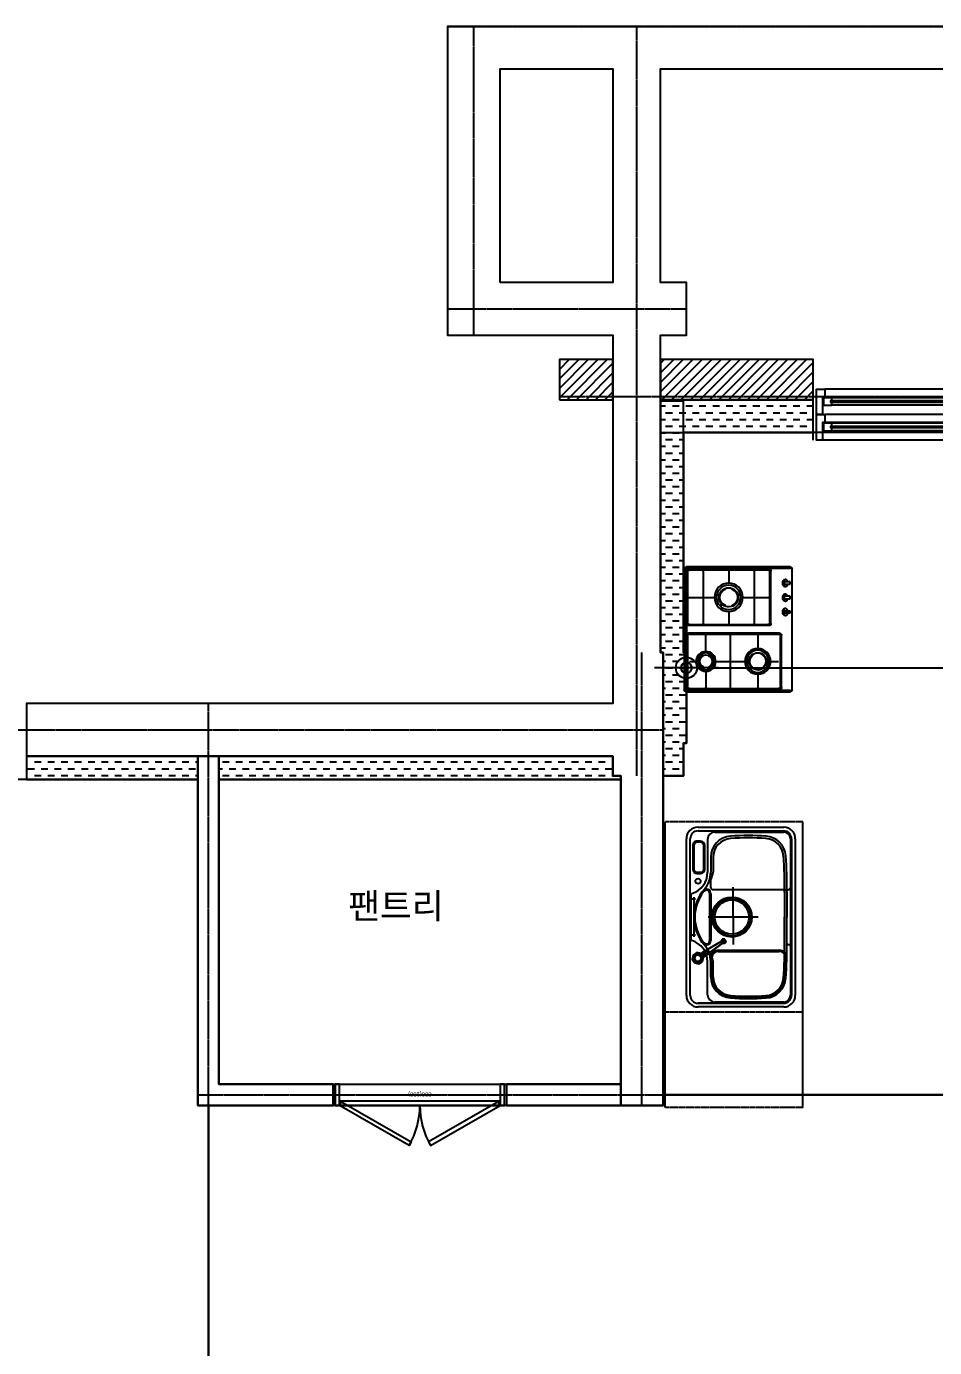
# Model space of a CAD drawing. Extents: x -125 to 16400, y -1600 to 10435.
# Drawn here: x 3455 to 7748, y 4090 to 10335 of the extents above; entities that cross this region are included whole.
import ezdxf
from ezdxf.enums import TextEntityAlignment as Align

# ---------------------------------------------------------------- set-up
doc = ezdxf.new("R2010")
doc.units = 0
doc.header["$MEASUREMENT"] = 0
for name, pattern in [('-HID', [2.5, 1.5, -1]), ('AUDIT_D_220706163347-0', [0]), ('CEN', [62, 60, -1, 0, -1]), ('HID', [2.3, 1.5, -0.8])]:
    doc.linetypes.add(name, pattern=pattern)
for name, color, linetype in [('A_HAT', 8, 'Continuous'), ('AA-XXXX-DIMS', 7, 'Continuous'), ('CEN_CON', 1, 'CEN'), ('CEN_WALL', 12, 'CEN'), ('CONC', 2, 'Continuous'), ('DIM', 7, 'AUDIT_D_220706163347-0'), ('DOOR', 4, 'Continuous'), ('F-FUR-설치', 6, 'Continuous'), ('FIN', 6, 'Continuous'), ('FUR', 4, 'Continuous'), ('FUR_가전', 8, 'HID'), ('INS', 8, 'Continuous'), ('WAL', 3, 'Continuous'), ('WAL_DRY', 7, 'Continuous'), ('WIN', 4, 'Continuous'), ('실명', 3, 'AUDIT_D_220706163347-0')]:
    doc.layers.add(name, color=color, linetype=linetype)
doc.layers.add('Defpoint', color=135, linetype='Continuous', plot=False)
doc.layers.add('X - 단위세대$0$0_임시', color=134, linetype='Continuous', plot=False)
doc.styles.add('HAUD01', font='Dotum.ttf')
doc.styles.add('HAUD02', font='Dotum.ttf', dxfattribs={"width": 0.8})
doc.dimstyles.new('HAUD-100', dxfattribs={"dimscale": 100, "dimtxt": 3, "dimasz": 1, "dimexe": 0, "dimexo": 3, "dimgap": 1, "dimtad": 1, "dimdec": 0, "dimdsep": 46, "dimlunit": 6, "dimtxsty": 'HAUD01', "dimblk": 'DIMDOT', "dimcen": 2.5, "dimdle": 1.5, "dimclrd": 7, "dimclre": 7, "dimclrt": 3, "dimadec": 0, "dimazin": 0, "dimtfac": 1, "dimtdec": 0, "dimtix": 1, "dimtmove": 2, "dimatfit": 3, "dimfxl": 1, "dimtvp": 1, "dimtolj": 1, "dimtzin": 0, "dimarcsym": 0})
pattern_1 = [(45, (0, 0), (-22.45064, 22.45064), [])]
pattern_2 = [(0, (0, 0), (31.75, 31.75), [31.75, -31.75])]

# ---------------------------------------------------------------- blocks, each defined once
blk = doc.blocks.new('DOOR-800(100)')
at = {"layer": 'DOOR'}
for points in [[(359.1, 272.7), (349.1, 290), (20, 100), (30, 82.7)], [(440.9, 272.7), (450.9, 290), (780, 100), (770, 82.7)], [(20, 100), (0, 100), (0, 0), (20, 0)], [(780, 80), (780, 100), (20, 100), (20, 80)], [(800, 100), (780, 100), (780, 0), (800, 0)]]:
    blk.add_lwpolyline(points, close=True, dxfattribs=at)
for centre, start, end in [((20, 100), 0, 30), ((780, 100), 150, 180)]:
    blk.add_arc(centre, 380, start, end, dxfattribs=at)
at = {"layer": 'X - 단위세대$0$0_임시'}
for p, q in [((-10, 0), (-10, 100)), ((810, 0), (810, 100))]:
    blk.add_line(p, q, dxfattribs=at)
at = {"layer": 'X - 단위세대$0$0_임시', "style": 'HAUD02'}
blk.add_text('800(100)', height=20, dxfattribs=at).set_placement((400.3, 46.2), align=Align.MIDDLE)
blk = doc.blocks.new('WIN_이중창_1500')
at = {"layer": 'Defpoint'}
for p, q in [((-15, 240), (-15, 0)), ((1485, 240), (1485, 0))]:
    blk.add_line(p, q, dxfattribs=at)
at = {"layer": 'WIN'}
blk.add_line((735, -100), (735, 340), dxfattribs=at)
at = {"layer": 'WIN', "color": 8}
for p, q in [((1442, 240), (28, 240)), ((715, 196), (73, 196)), ((1397, 237), (755, 237)), ((1397, 202), (755, 202)), ((1430, 158), (40, 158)), ((715, 161), (73, 161)), ((1430, 120), (40, 120)), ((715, 76), (73, 76)), ((1397, 117), (755, 117)), ((1397, 82), (755, 82)), ((1430, 38), (40, 38)), ((1430, 0), (40, 0)), ((715, 41), (73, 41))]:
    blk.add_line(p, q, dxfattribs=at)
at = {"layer": 'WIN'}
for points in [[(40, 158), (28, 158), (28, 240), (0, 240), (0, 120), (40, 120), (40, 158)], [(73, 175.5), (73, 161), (33, 161), (33, 196), (73, 196), (73, 181.5)], [(755, 216.5), (755, 202), (715, 202), (715, 237), (755, 237), (755, 222.5)], [(715, 175.5), (715, 161), (755, 161), (755, 196), (715, 196), (715, 181.5)], [(1404, 222.5), (1404, 216.5), (748, 216.5), (748, 222.5), (1404, 222.5)], [(1397, 216.5), (1397, 202), (1437, 202), (1437, 237), (1397, 237), (1397, 222.5)], [(1430, 158), (1442, 158), (1442, 240), (1470, 240), (1470, 120), (1430, 120), (1430, 158)], [(722, 181.5), (722, 175.5), (66, 175.5), (66, 181.5), (722, 181.5)], [(40, 38), (28, 38), (28, 120), (0, 120), (0, 0), (40, 0), (40, 38)], [(73, 55.5), (73, 41), (33, 41), (33, 76), (73, 76), (73, 61.5)], [(755, 96.5), (755, 82), (715, 82), (715, 117), (755, 117), (755, 102.5)], [(715, 55.5), (715, 41), (755, 41), (755, 76), (715, 76), (715, 61.5)], [(1404, 102.5), (1404, 96.5), (748, 96.5), (748, 102.5), (1404, 102.5)], [(1397, 96.5), (1397, 82), (1437, 82), (1437, 117), (1397, 117), (1397, 102.5)], [(1430, 38), (1442, 38), (1442, 120), (1470, 120), (1470, 0), (1430, 0), (1430, 38)], [(722, 61.5), (722, 55.5), (66, 55.5), (66, 61.5), (722, 61.5)]]:
    blk.add_lwpolyline(points, dxfattribs=at)
blk = doc.blocks.new('쿡탑')
at = {"layer": 'FUR'}
for p, q in [((460711, 189095.4), (460711, 189585.4)), ((460712, 189582.4), (460712, 189318.9)), ((460719, 189103.9), (460719, 189577.4)), ((460721, 189595.4), (461291, 189595.4)), ((460721, 189195.4), (460721, 189575.4)), ((460722, 189592.4), (461290, 189592.4)), ((460726, 189267.1), (460726, 189570.4)), ((460729, 189587.4), (461283, 189587.4)), ((460731, 189585.4), (461281, 189585.4)), ((460736, 189580.4), (460973.5, 189580.4)), ((460854.8, 189580.4), (460854.8, 189452.6)), ((460983.5, 189570.4), (460983.5, 189508.6)), ((460988.5, 189195.4), (460988.5, 189575.4)), ((461023.5, 189145.4), (461023.5, 189575.4)), ((461028.5, 189570.4), (461028.5, 189495.4)), ((461038.5, 189580.4), (461276, 189580.4)), ((461157.3, 189570.4), (461157.3, 189532.9)), ((461286, 189570.4), (461286, 189150.4)), ((461291, 189575.4), (461291, 189145.4)), ((461293, 189577.4), (461293, 189103.9)), ((461300, 189582.4), (461300, 189338.9)), ((461301, 189585.4), (461301, 189095.4)), ((460728, 189508.6), (460726, 189508.6)), ((460728, 189503.6), (460726, 189503.6)), ((460730.3, 189506.1), (460979.2, 189506.1)), ((460981.6, 189508.6), (460983.5, 189508.6)), ((460981.6, 189503.6), (460983.5, 189503.6)), ((460983.5, 189503.6), (460983.5, 189267.1)), ((461030.5, 189495.4), (461028.5, 189495.4)), ((461028.5, 189490.4), (461028.5, 189250.4)), ((461030.5, 189490.4), (461028.5, 189490.4)), ((461117.2, 189492.9), (461032.9, 189492.9)), ((461197.3, 189492.9), (461281.7, 189492.9)), ((461284.1, 189495.4), (461286, 189495.4)), ((461284.1, 189490.4), (461286, 189490.4)), ((461157.3, 189452.8), (461157.3, 189300.1)), ((460726, 189385.4), (460787.6, 189385.4)), ((460922, 189385.4), (460983.5, 189385.4)), ((461286, 189376.5), (461028.5, 189376.5)), ((460714, 189156.9), (460712, 189318.9)), ((460854.8, 189318.1), (460854.8, 189190.4)), ((461298, 189156.9), (461300, 189338.9)), ((460728, 189267.1), (460726, 189267.1)), ((460726, 189200.4), (460726, 189262.1)), ((460728, 189262.1), (460726, 189262.1)), ((460730.3, 189264.6), (460979.2, 189264.6)), ((460981.6, 189267.1), (460983.5, 189267.1)), ((460981.6, 189262.1), (460983.5, 189262.1)), ((460983.5, 189262.1), (460983.5, 189200.4)), ((461030.5, 189250.4), (461028.5, 189250.4)), ((461028.5, 189245.4), (461028.5, 189150.4)), ((461030.5, 189245.4), (461028.5, 189245.4)), ((461032.8, 189247.9), (461105, 189247.9)), ((461209.6, 189247.9), (461281.7, 189247.9)), ((461284.1, 189250.4), (461286, 189250.4)), ((461284.1, 189245.4), (461286, 189245.4)), ((460978.5, 189185.4), (460731, 189185.4)), ((460973.5, 189190.4), (460736, 189190.4)), ((461157.3, 189195.6), (461157.3, 189150.4)), ((460714, 189156.9), (460714, 189095.4)), ((460770.5, 189113.9), (460780.7, 189104.7)), ((460770.5, 189113.9), (460780.7, 189104.7)), ((460780.9, 189123.2), (460792.2, 189123.2)), ((460780.9, 189094.2), (460780.9, 189123.2)), ((460780.9, 189123.2), (460792.2, 189123.2)), ((460780.9, 189094.2), (460780.9, 189123.2)), ((460792.2, 189123.2), (460792.2, 189094.2)), ((460792.2, 189123.2), (460792.2, 189094.2)), ((460803.4, 189113.7), (460792.2, 189104.5)), ((460803.4, 189113.7), (460792.2, 189104.5)), ((460839.4, 189113.9), (460849.6, 189104.7)), ((460839.4, 189113.9), (460849.6, 189104.7)), ((460839.4, 189113.9), (460849.6, 189104.7)), ((460839.4, 189113.9), (460849.6, 189104.7)), ((460839.4, 189113.9), (460849.6, 189104.7)), ((460839.4, 189113.9), (460849.6, 189104.7)), ((460839.4, 189113.9), (460849.6, 189104.7)), ((460839.4, 189113.9), (460849.6, 189104.7)), ((460849.9, 189123.1), (460861.2, 189123.1)), ((460849.9, 189094.2), (460849.9, 189123.1)), ((460849.9, 189123.1), (460861.2, 189123.1)), ((460849.9, 189094.2), (460849.9, 189123.1)), ((460849.9, 189123.1), (460861.2, 189123.1)), ((460849.9, 189094.2), (460849.9, 189123.1)), ((460849.9, 189123.1), (460861.2, 189123.1)), ((460849.9, 189094.2), (460849.9, 189123.1)), ((460849.9, 189123.1), (460861.2, 189123.1)), ((460849.9, 189094.2), (460849.9, 189123.1)), ((460849.9, 189123.1), (460861.2, 189123.1)), ((460849.9, 189094.2), (460849.9, 189123.1)), ((460849.9, 189123.1), (460861.2, 189123.1)), ((460849.9, 189094.2), (460849.9, 189123.1)), ((460849.9, 189123.1), (460861.2, 189123.1)), ((460849.9, 189094.2), (460849.9, 189123.1)), ((460872.3, 189113.7), (460861.1, 189104.5)), ((460872.3, 189113.7), (460861.1, 189104.5)), ((460872.3, 189113.7), (460861.1, 189104.5)), ((460872.3, 189113.7), (460861.1, 189104.5)), ((460872.3, 189113.7), (460861.1, 189104.5)), ((460872.3, 189113.7), (460861.1, 189104.5)), ((460872.3, 189113.7), (460861.1, 189104.5)), ((460872.3, 189113.7), (460861.1, 189104.5)), ((460861.2, 189123.1), (460861.2, 189094.2)), ((460861.2, 189123.1), (460861.2, 189094.2)), ((460861.2, 189123.1), (460861.2, 189094.2)), ((460861.2, 189123.1), (460861.2, 189094.2)), ((460861.2, 189123.1), (460861.2, 189094.2)), ((460861.2, 189123.1), (460861.2, 189094.2)), ((460861.2, 189123.1), (460861.2, 189094.2)), ((460861.2, 189123.1), (460861.2, 189094.2)), ((460907.3, 189113.7), (460918.4, 189104.5)), ((460907.3, 189113.7), (460918.4, 189104.5)), ((460907.3, 189113.7), (460918.4, 189104.5)), ((460907.3, 189113.7), (460918.4, 189104.5)), ((460907.3, 189113.7), (460918.4, 189104.5)), ((460907.3, 189113.7), (460918.4, 189104.5)), ((460907.3, 189113.7), (460918.4, 189104.5)), ((460907.3, 189113.7), (460918.4, 189104.5)), ((460929.7, 189123.1), (460918.4, 189123.1)), ((460918.4, 189123.1), (460918.4, 189094.2)), ((460929.7, 189123.1), (460918.4, 189123.1)), ((460918.4, 189123.1), (460918.4, 189094.2)), ((460929.7, 189123.1), (460918.4, 189123.1)), ((460918.4, 189123.1), (460918.4, 189094.2)), ((460929.7, 189123.1), (460918.4, 189123.1)), ((460918.4, 189123.1), (460918.4, 189094.2)), ((460929.7, 189123.1), (460918.4, 189123.1)), ((460918.4, 189123.1), (460918.4, 189094.2)), ((460929.7, 189123.1), (460918.4, 189123.1)), ((460918.4, 189123.1), (460918.4, 189094.2)), ((460929.7, 189123.1), (460918.4, 189123.1)), ((460918.4, 189123.1), (460918.4, 189094.2)), ((460929.7, 189123.1), (460918.4, 189123.1)), ((460918.4, 189123.1), (460918.4, 189094.2)), ((460929.7, 189094.2), (460929.7, 189123.1)), ((460929.7, 189094.2), (460929.7, 189123.1)), ((460929.7, 189094.2), (460929.7, 189123.1)), ((460929.7, 189094.2), (460929.7, 189123.1)), ((460929.7, 189094.2), (460929.7, 189123.1)), ((460929.7, 189094.2), (460929.7, 189123.1)), ((460929.7, 189094.2), (460929.7, 189123.1)), ((460929.7, 189094.2), (460929.7, 189123.1)), ((460940.2, 189113.9), (460930, 189104.7)), ((460940.2, 189113.9), (460930, 189104.7)), ((460940.2, 189113.9), (460930, 189104.7)), ((460940.2, 189113.9), (460930, 189104.7)), ((460940.2, 189113.9), (460930, 189104.7)), ((460940.2, 189113.9), (460930, 189104.7)), ((460940.2, 189113.9), (460930, 189104.7)), ((460940.2, 189113.9), (460930, 189104.7)), ((461281, 189135.4), (461033.5, 189135.4)), ((461276, 189140.4), (461038.5, 189140.4)), ((461298, 189156.9), (461298, 189095.4)), ((461291, 189085.4), (460721, 189085.4)), ((460792.2, 189094.2), (460780.9, 189094.2)), ((460792.2, 189094.2), (460780.9, 189094.2)), ((460861.2, 189094.2), (460849.9, 189094.2)), ((460861.2, 189094.2), (460849.9, 189094.2)), ((460861.2, 189094.2), (460849.9, 189094.2)), ((460861.2, 189094.2), (460849.9, 189094.2)), ((460861.2, 189094.2), (460849.9, 189094.2)), ((460861.2, 189094.2), (460849.9, 189094.2)), ((460861.2, 189094.2), (460849.9, 189094.2)), ((460861.2, 189094.2), (460849.9, 189094.2)), ((460918.4, 189094.2), (460929.7, 189094.2)), ((460918.4, 189094.2), (460929.7, 189094.2)), ((460918.4, 189094.2), (460929.7, 189094.2)), ((460918.4, 189094.2), (460929.7, 189094.2)), ((460918.4, 189094.2), (460929.7, 189094.2)), ((460918.4, 189094.2), (460929.7, 189094.2)), ((460918.4, 189094.2), (460929.7, 189094.2)), ((460918.4, 189094.2), (460929.7, 189094.2))]:
    blk.add_line(p, q, dxfattribs=at)
for centre, radius in [((461157.3, 189492.9), 46.7), ((461157.3, 189492.9), 40), ((460854.8, 189385.4), 67.2), ((460854.8, 189385.4), 57.7), ((461157.3, 189247.9), 60.9), ((461157.3, 189247.9), 52.3)]:
    blk.add_circle(centre, radius, dxfattribs=at)
for centre, radius, start, end in [((460721, 189585.4), 10, 90, 180), ((460722, 189582.4), 10, 90, 180), ((460729, 189577.4), 10, 90, 180), ((460731, 189575.4), 10, 90, 180), ((460736, 189570.4), 10, 90, 180), ((460973.5, 189570.4), 10, 0, 90), ((460978.5, 189575.4), 10, 0, 90), ((461033.5, 189575.4), 10, 90, 180), ((461038.5, 189570.4), 10, 90, 180), ((461276, 189570.4), 10, 0, 90), ((461281, 189575.4), 10, 0, 90), ((461283, 189577.4), 10, 0, 90), ((461290, 189582.4), 10, 0, 90), ((461291, 189585.4), 10, 0, 90), ((460727.8, 189506.1), 2.51, 274.24151, 85.75849), ((460981.7, 189506.1), 2.51, 94.24151, 265.75849), ((461030.3, 189492.9), 2.51, 274.24151, 85.75849), ((461157.3, 189492.9), 31.4, 46.33785, 40.71939), ((461156.1, 189435.2), 55.6, 120.49991, 120.93946), ((461157.9, 189550.4), 55.6, 237.23015, 237.66153), ((461128.7, 189481.7), 1.53, 21.25781, 120.49991), ((461129, 189504.7), 1.53, 237.66153, 337.21808), ((461157.3, 189492.9), 29.2, 201.25781, 336.40541), ((461157.3, 189492.9), 29.2, 21.5687, 157.21808), ((461185.4, 189480.6), 1.53, 57.1633, 156.40541), ((461185.8, 189504.1), 1.53, 201.5687, 301.12525), ((461156.1, 189435.2), 55.6, 56.72375, 57.1633), ((461157.9, 189550.4), 55.6, 301.12525, 301.55664), ((461284.2, 189492.9), 2.51, 94.24151, 265.75849), ((460854.8, 189385.4), 45.2, 46.33785, 40.71939), ((460854.8, 189385.4), 42, 21.5687, 157.21808), ((460853.1, 189302.3), 80, 120.49991, 120.93946), ((460855.7, 189468.2), 80, 237.23015, 237.66153), ((460813.6, 189369.3), 2.21, 21.25781, 120.49991), ((460814, 189402.5), 2.21, 237.66153, 337.21808), ((460854.8, 189385.4), 42, 201.25781, 336.40541), ((460895.3, 189367.7), 2.21, 57.1633, 156.40541), ((460895.9, 189401.6), 2.21, 201.5687, 301.12525), ((460853.1, 189302.3), 80, 56.72375, 57.1633), ((460855.7, 189468.2), 80, 301.12525, 301.55664), ((461157.3, 189247.9), 41, 46.33785, 40.71939), ((460727.8, 189264.6), 2.51, 274.24151, 85.75849), ((460981.7, 189264.6), 2.51, 94.24151, 265.75849), ((461030.3, 189247.9), 2.51, 274.24151, 85.75849), ((461155.7, 189172.5), 72.6, 120.49991, 120.93946), ((461158.1, 189323), 72.6, 237.23015, 237.66153), ((461119.9, 189233.3), 2, 21.25781, 120.49991), ((461120.3, 189263.4), 2, 237.66153, 337.21808), ((461157.3, 189247.9), 38.1, 201.25781, 336.40541), ((461157.3, 189247.9), 38.1, 21.5687, 157.21808), ((461194, 189231.8), 2, 57.1633, 156.40541), ((461194.5, 189262.6), 2, 201.5687, 301.12525), ((461155.7, 189172.5), 72.6, 56.72375, 57.1633), ((461158.1, 189323), 72.6, 301.12525, 301.55664), ((461284.2, 189247.9), 2.51, 94.24151, 265.75849), ((460731, 189195.4), 10, 180, 270), ((460736, 189200.4), 10, 180, 270), ((460973.5, 189200.4), 10, 270, 0), ((460978.5, 189195.4), 10, 270, 0), ((460658.6, 189105.8), 60.4, 341.57206, 1.81603), ((460773.8, 189117.6), 5, 148.53566, 228.04706), ((460773.8, 189117.6), 5, 148.53566, 228.04706), ((460776.4, 189115.1), 8.47, 57.30133, 148.17684), ((460776.4, 189115.1), 8.47, 57.30133, 148.17684), ((460787, 189109.6), 20.4, 31.25646, 148.53566), ((460787, 189109.6), 20.4, 31.25646, 148.53566), ((460796.9, 189113.5), 9.86, 34.72293, 117.60774), ((460796.9, 189113.5), 9.86, 34.72293, 117.60774), ((460800.2, 189117.6), 5, 309.45948, 31.25646), ((460800.2, 189117.6), 5, 309.45948, 31.25646), ((460842.8, 189117.6), 5, 148.53566, 228.04706), ((460842.8, 189117.6), 5, 148.53566, 228.04706), ((460842.8, 189117.6), 5, 148.53566, 228.04706), ((460842.8, 189117.6), 5, 148.53566, 228.04706), ((460842.8, 189117.6), 5, 148.53566, 228.04706), ((460842.8, 189117.6), 5, 148.53566, 228.04706), ((460842.8, 189117.6), 5, 148.53566, 228.04706), ((460842.8, 189117.6), 5, 148.53566, 228.04706), ((460845.3, 189115), 8.47, 57.30133, 148.17684), ((460845.3, 189115), 8.47, 57.30133, 148.17684), ((460845.3, 189115), 8.47, 57.30133, 148.17684), ((460845.3, 189115), 8.47, 57.30133, 148.17684), ((460845.3, 189115), 8.47, 57.30133, 148.17684), ((460845.3, 189115), 8.47, 57.30133, 148.17684), ((460845.3, 189115), 8.47, 57.30133, 148.17684), ((460845.3, 189115), 8.47, 57.30133, 148.17684), ((460855.9, 189109.5), 20.4, 31.25646, 148.53566), ((460855.9, 189109.5), 20.4, 31.25646, 148.53566), ((460855.9, 189109.5), 20.4, 31.25646, 148.53566), ((460855.9, 189109.5), 20.4, 31.25646, 148.53566), ((460855.9, 189109.5), 20.4, 31.25646, 148.53566), ((460855.9, 189109.5), 20.4, 31.25646, 148.53566), ((460855.9, 189109.5), 20.4, 31.25646, 148.53566), ((460855.9, 189109.5), 20.4, 31.25646, 148.53566), ((460865.8, 189113.4), 9.86, 34.72293, 117.60774), ((460865.8, 189113.4), 9.86, 34.72293, 117.60774), ((460865.8, 189113.4), 9.86, 34.72293, 117.60774), ((460865.8, 189113.4), 9.86, 34.72293, 117.60774), ((460865.8, 189113.4), 9.86, 34.72293, 117.60774), ((460865.8, 189113.4), 9.86, 34.72293, 117.60774), ((460865.8, 189113.4), 9.86, 34.72293, 117.60774), ((460865.8, 189113.4), 9.86, 34.72293, 117.60774), ((460869.1, 189117.5), 5, 309.45948, 31.25646), ((460869.1, 189117.5), 5, 309.45948, 31.25646), ((460869.1, 189117.5), 5, 309.45948, 31.25646), ((460869.1, 189117.5), 5, 309.45948, 31.25646), ((460869.1, 189117.5), 5, 309.45948, 31.25646), ((460869.1, 189117.5), 5, 309.45948, 31.25646), ((460869.1, 189117.5), 5, 309.45948, 31.25646), ((460869.1, 189117.5), 5, 309.45948, 31.25646), ((460910.5, 189117.5), 5, 148.74354, 230.54052), ((460910.5, 189117.5), 5, 148.74354, 230.54052), ((460910.5, 189117.5), 5, 148.74354, 230.54052), ((460910.5, 189117.5), 5, 148.74354, 230.54052), ((460910.5, 189117.5), 5, 148.74354, 230.54052), ((460910.5, 189117.5), 5, 148.74354, 230.54052), ((460910.5, 189117.5), 5, 148.74354, 230.54052), ((460910.5, 189117.5), 5, 148.74354, 230.54052), ((460913.8, 189113.4), 9.86, 62.39226, 145.27707), ((460913.8, 189113.4), 9.86, 62.39226, 145.27707), ((460913.8, 189113.4), 9.86, 62.39226, 145.27707), ((460913.8, 189113.4), 9.86, 62.39226, 145.27707), ((460913.8, 189113.4), 9.86, 62.39226, 145.27707), ((460913.8, 189113.4), 9.86, 62.39226, 145.27707), ((460913.8, 189113.4), 9.86, 62.39226, 145.27707), ((460913.8, 189113.4), 9.86, 62.39226, 145.27707), ((460923.6, 189109.5), 20.4, 31.46434, 148.74354), ((460923.6, 189109.5), 20.4, 31.46434, 148.74354), ((460923.6, 189109.5), 20.4, 31.46434, 148.74354), ((460923.6, 189109.5), 20.4, 31.46434, 148.74354), ((460923.6, 189109.5), 20.4, 31.46434, 148.74354), ((460923.6, 189109.5), 20.4, 31.46434, 148.74354), ((460923.6, 189109.5), 20.4, 31.46434, 148.74354), ((460923.6, 189109.5), 20.4, 31.46434, 148.74354), ((460934.2, 189115), 8.47, 31.82316, 122.69867), ((460934.2, 189115), 8.47, 31.82316, 122.69867), ((460934.2, 189115), 8.47, 31.82316, 122.69867), ((460934.2, 189115), 8.47, 31.82316, 122.69867), ((460934.2, 189115), 8.47, 31.82316, 122.69867), ((460934.2, 189115), 8.47, 31.82316, 122.69867), ((460934.2, 189115), 8.47, 31.82316, 122.69867), ((460934.2, 189115), 8.47, 31.82316, 122.69867), ((460936.8, 189117.6), 5, 311.95294, 31.46434), ((460936.8, 189117.6), 5, 311.95294, 31.46434), ((460936.8, 189117.6), 5, 311.95294, 31.46434), ((460936.8, 189117.6), 5, 311.95294, 31.46434), ((460936.8, 189117.6), 5, 311.95294, 31.46434), ((460936.8, 189117.6), 5, 311.95294, 31.46434), ((460936.8, 189117.6), 5, 311.95294, 31.46434), ((460936.8, 189117.6), 5, 311.95294, 31.46434), ((461033.5, 189145.4), 10, 180, 270), ((461038.5, 189150.4), 10, 180, 270), ((461276, 189150.4), 10, 270, 0), ((461281, 189145.4), 10, 270, 0), ((461353.4, 189105.8), 60.4, 178.18397, 198.42794), ((460721, 189095.4), 10, 180, 270), ((460708.5, 189096.9), 5.72, 302.47301, 344.45227), ((461291, 189095.4), 10, 270, 0), ((461303.5, 189096.9), 5.72, 195.54773, 237.52699)]:
    blk.add_arc(centre, radius, start, end, dxfattribs=at)
at = {"layer": 'FUR', "extrusion": (0, 0, -1)}
for centre, major_axis in [((461180.8, 189516), (0, -2.7)), ((460888.6, 189418.7), (0, -3.88)), ((461187.9, 189278.1), (0, -3.52))]:
    blk.add_ellipse(centre, major_axis=major_axis, ratio=0.678938, start_param=1.412183, end_param=6.112097, dxfattribs=at)
blk = doc.blocks.new('K-sink')
at = {"layer": 'FUR'}
for p, q in [((-370, -105), (370, -105)), ((-370, -123), (370, -123)), ((-425, -565), (-425, -160)), ((-407, -160), (-407, -565)), ((-407, -565), (-407, -160)), ((-208.1, -150.2), (-210.6, -162.4)), ((-208.1, -150.2), (-210.6, -162.4)), ((-210.6, -162.4), (-203.8, -172.8)), ((-210.6, -162.4), (-203.8, -172.8)), ((-197.8, -143.4), (-208.1, -150.2)), ((-197.8, -143.4), (-208.1, -150.2)), ((-203.8, -172.8), (-191.6, -175.3)), ((-203.8, -172.8), (-191.6, -175.3)), ((-185.6, -145.9), (-197.8, -143.4)), ((-185.6, -145.9), (-197.8, -143.4)), ((-191.6, -175.3), (-181.2, -168.4)), ((-191.6, -175.3), (-181.2, -168.4)), ((-178.7, -156.2), (-185.6, -145.9)), ((-178.7, -156.2), (-185.6, -145.9)), ((-181.2, -168.4), (-178.7, -156.2)), ((-181.2, -168.4), (-178.7, -156.2)), ((-108.2, -128), (108.2, -128)), ((206.6, -155.1), (206.6, -172.4)), ((339.1, -135.1), (226.6, -135.1)), ((359.1, -172.4), (359.1, -155.1)), ((407, -160), (407, -565)), ((425, -160), (425, -565)), ((-402, -565), (-402, -240)), ((-367, -205), (-211.7, -205)), ((-282.3, -220), (-192, -220)), ((-282.3, -220), (-211.7, -220)), ((130, -230), (130, -602)), ((140, -220), (211.7, -220)), ((367, -205), (211.7, -205)), ((282.3, -220), (211.7, -220)), ((226.6, -192.4), (339.1, -192.4)), ((402, -240), (402, -565)), ((-157, -255), (-157, -544.5)), ((135.3, -597), (-370, -597)), ((370, -602), (-370, -602)), ((370, -620), (-370, -620)), ((-129.7, -584.6), (-130.3, -592.4)), ((-118, -580), (0, -580)), ((118, -580), (0, -580)), ((129.7, -584.6), (130.3, -592.4)), ((370, -597), (135.3, -597))]:
    blk.add_line(p, q, dxfattribs=at)
at = {"layer": 'FUR', "ltscale": 0.6}
for p, q in [((-217.1, -144.2), (-221.2, -164.5)), ((-221.2, -164.5), (-209.8, -181.7)), ((-199.9, -132.8), (-217.1, -144.2)), ((-209.8, -181.7), (-189.5, -185.9)), ((-179.6, -136.9), (-199.9, -132.8)), ((-191.6, -175.3), (-169.5, -208.6)), ((-189.5, -185.9), (-172.2, -174.4)), ((-168.1, -154.1), (-179.6, -136.9)), ((-172.2, -174.4), (-168.1, -154.1))]:
    blk.add_line(p, q, dxfattribs=at)
at = {"layer": 'FUR', "color": 199, "ltscale": 0.5}
for p, q in [((-122.6, -189.3), (-120.6, -186.7)), ((122.6, -189.3), (120.3, -186.5)), ((211.6, -155.1), (211.6, -172.4)), ((339.1, -140.1), (226.6, -140.1)), ((354.1, -172.4), (354.1, -155.1)), ((-282.3, -226), (-192, -226)), ((110.6, -215), (-110.6, -215)), ((282.3, -231), (211.7, -231)), ((226.6, -187.4), (339.1, -187.4)), ((-162, -256), (-162, -543.5)), ((-118, -569), (0, -569)), ((118, -569), (0, -569))]:
    blk.add_line(p, q, dxfattribs=at)
at = {"layer": 'FUR', "color": 199}
for p, q in [((-76.6, -140), (-93.4, -140)), ((87.5, -140), (-87.5, -140)), ((-85, -148.4), (-85, -131.6)), ((93.4, -140), (76.6, -140)), ((85, -148.4), (85, -131.6)), ((-282.3, -231), (-211.7, -231)), ((0, -445), (0, -208.5)), ((0, -326.8), (-129.1, -326.8)), ((0, -326.8), (140.9, -326.8))]:
    blk.add_line(p, q, dxfattribs=at)
at = {"layer": 'FUR', "ltscale": 0.5}
blk.add_line((110.6, -220), (-110.6, -220), dxfattribs=at)
at = {"layer": 'FUR', "color": 199}
for centre, radius in [((-195.2, -158.9), 21.9), ((-85, -140), 2.5), ((85, -140), 2.5), ((0, -320), 90), ((0, -320), 81)]:
    blk.add_circle(centre, radius, dxfattribs=at)
at = {"layer": 'FUR'}
for centre, radius in [((169.6, -160), 12.2), ((0, -320), 94.5)]:
    blk.add_circle(centre, radius, dxfattribs=at)
for centre, radius, start, end in [((-370, -160), 55, 90, 180), ((-370, -160), 37, 90, 180), ((370, -160), 55, 0, 90), ((370, -160), 37, 0, 90), ((-211.7, -100), 105, 270, 343.31935), ((0, -340), 200, 90, 131.40962), ((-108.2, -131), 3, 90, 163.31935), ((0, -340), 200, 48.59038, 90), ((108.2, -131), 3, 16.68065, 90), ((211.7, -100), 105, 196.68065, 270), ((226.6, -155.1), 20, 90, 180), ((226.6, -172.4), 20, 180, 270), ((339.1, -155.1), 20, 360, 90), ((339.1, -172.4), 20, 270, 0), ((-367, -240), 35, 90, 180), ((-282.3, -320), 100, 90, 176.17745), ((-211.7, -100), 120, 270, 311.40962), ((-192, -255), 35, 0, 90), ((140, -230), 10, 90.02498, 180), ((211.7, -100), 120, 228.59038, 270), ((282.3, -320), 100, 3.82255, 90), ((367, -240), 35, 0, 90), ((914.2, -400), 1299.2, 176.17512, 183.59876), ((-915, -400), 1300, 356.40356, 3.82255), ((-282.6, -475.3), 100, 183.59644, 266.1102), ((282.6, -475.3), 100, 273.8898, 356.40356), ((-192, -544.5), 35, 268.62723, 0), ((-370, -565), 55, 180, 270), ((-370, -565), 37, 180, 270), ((-370, -565), 32, 180, 270), ((-140.2, 1619.9), 2200, 266.1102, 270.57759), ((-135.3, -592), 5, 270, 355), ((-124.7, -585.1), 5, 90.40284, 175), ((140.2, 1619.9), 2200, 269.42241, 273.8898), ((140.2, 1619.9), 2200, 269.42241, 269.59716), ((124.7, -585.1), 5, 5, 89.59716), ((138.7, -588.4), 8.66, 181.05594, 263.17769), ((135.3, -592), 5, 185, 270), ((370, -565), 32, 270, 0), ((370, -565), 37, 270, 0), ((370, -565), 55, 270, 0)]:
    blk.add_arc(centre, radius, start, end, dxfattribs=at)
at = {"layer": 'FUR', "ltscale": 0.5}
for centre, start, end in [((-112.1, -200.1), 134.24852, 274.39442), ((112.1, -200.1), 265.60558, 45.75148)]:
    blk.add_arc(centre, 20, start, end, dxfattribs=at)
at = {"layer": 'FUR', "color": 199, "ltscale": 0.5}
for centre, radius, start, end in [((0, -340), 195, 90, 128.18582), ((0, -340), 195, 51.92602, 90), ((226.6, -155.1), 15, 90, 180), ((226.6, -172.4), 15, 180, 270), ((339.1, -155.1), 15, 0, 90), ((339.1, -172.4), 15, 270, 0), ((-282.3, -320), 94, 90, 176.17745), ((-192, -256), 30, 0, 90), ((-112.1, -200.1), 15, 134.24852, 274.39442), ((112.1, -200.1), 15, 265.60558, 45.75148), ((222.9, -131.6), 100, 228.77437, 263.51916), ((282.3, -320), 89, 3.82255, 90), ((915, -400), 1294, 176.17745, 183.59644), ((-915, -400), 1289, 356.40356, 3.82255), ((-282.6, -475.3), 94, 183.59644, 266.1102), ((282.6, -475.3), 89, 273.8898, 356.40356), ((-192, -543.5), 30, 268.6266, 0), ((-140.2, 1619.9), 2194, 266.1102, 268.6266), ((140.2, 1619.9), 2189, 269.42241, 273.8898)]:
    blk.add_arc(centre, radius, start, end, dxfattribs=at)
at = {"layer": 'FUR', "color": 199}
for centre, radius, start, end in [((-282.3, -320), 89, 90, 176.17745), ((-222.9, -131.6), 100, 276.48084, 311.22563), ((914.2, -400), 1288.2, 176.17512, 183.59876), ((-282.6, -475.3), 89, 183.59644, 266.1102), ((-140.2, 1619.9), 2189, 266.1102, 270.57759)]:
    blk.add_arc(centre, radius, start, end, dxfattribs=at)
at = {"layer": 'FUR', "ltscale": 0.6}
for points in [[(-221.2, -164.5), (-210.6, -162.4), (-208.1, -150.2), (-217.1, -144.2)], [(-209.8, -181.7), (-203.8, -172.8), (-210.6, -162.4), (-221.2, -164.5)], [(-217.1, -144.2), (-199.9, -132.8), (-197.8, -143.4), (-208.1, -150.2)], [(-209.8, -181.7), (-189.5, -185.9), (-191.6, -175.3), (-203.8, -172.8)], [(-199.9, -132.8), (-197.8, -143.4), (-185.6, -145.9), (-179.6, -136.9)], [(-184, -194.2), (-189.5, -185.9), (-191.6, -175.3), (-184, -194.2)], [(-191.6, -175.3), (-169.5, -208.6), (-191.6, -175.3)], [(-179.6, -136.9), (-185.6, -145.9), (-178.7, -156.2), (-168.1, -154.1)], [(-172.2, -174.4), (-168.1, -154.1), (-178.7, -156.2), (-181.2, -168.4)], [(-172.2, -174.4), (-166.7, -182.8), (-166.7, -182.8), (-181.2, -168.4)], [(-159.1, -201.7), (-181.2, -168.4), (-181.2, -168.4), (-159.1, -201.7)], [(-124.5, -274.7), (-124.5, -274.7), (-184, -194.2)], [(-115.8, -269), (-115.3, -268.8), (-124.9, -275.1), (-124.5, -274.7)], [(-115.1, -273.3), (-115.8, -269), (-124.5, -274.7), (-120.8, -277.1)], [(-124.2, -286.5), (-120.4, -284), (-114.2, -287.1), (-113.9, -291.7)], [(-104.4, -285.4), (-113.9, -291.7), (-114.2, -287.1), (-108.5, -283.3)], [(-105.1, -273.9), (-108.9, -276.4), (-108.5, -283.3), (-104.4, -285.4)]]:
    blk.add_3dface(points, dxfattribs=at)
at = {"layer": 'FUR', "ltscale": 0.6, "invisible_edges": 8}
for points in [[(-191.6, -175.3), (-203.8, -172.8), (-210.6, -162.4), (-208.1, -150.2)], [(-197.8, -143.4), (-185.6, -145.9), (-178.7, -156.2), (-181.2, -168.4)], [(-124.9, -275.1), (-124.5, -274.7), (-124.5, -274.7), (-120.8, -277.1)], [(-120.8, -277.1), (-120.4, -284), (-124.2, -286.5), (-124.9, -275.1)], [(-120.4, -284), (-120.8, -277.1), (-115.1, -273.3), (-108.9, -276.4)], [(-108.9, -276.4), (-108.5, -283.3), (-114.2, -287.1), (-120.4, -284)], [(-108.9, -276.4), (-105.1, -273.9), (-115.3, -268.8), (-115.8, -269)], [(-115.8, -269), (-115.8, -269), (-115.1, -273.3), (-108.9, -276.4)]]:
    blk.add_3dface(points, dxfattribs=at)
at = {"layer": 'FUR', "invisible_edges": 10}
blk.add_3dface([(-208.1, -150.2), (-197.8, -143.4), (-181.2, -168.4), (-191.6, -175.3)], dxfattribs=at)
at = {"layer": 'FUR'}
for points in [[(-189.5, -185.9), (-191.6, -175.3), (-181.2, -168.4), (-172.2, -174.4)], [(-166.7, -182.8), (-181.2, -168.4), (-191.6, -175.3), (-184, -194.2)], [(-181.2, -168.4), (-191.6, -175.3), (-169.5, -208.6), (-159.1, -201.7)], [(-169.5, -208.6), (-159.1, -201.7), (-181.2, -168.4), (-191.6, -175.3)], [(-172.2, -174.4), (-166.7, -182.8), (-184, -194.2), (-189.5, -185.9)], [(-184, -194.2), (-166.7, -182.8), (-115.8, -269), (-124.5, -274.7)], [(-115.8, -269), (-166.7, -182.8), (-184, -194.2), (-124.5, -274.7)], [(-115.8, -269), (-115.8, -269), (-166.7, -182.8)]]:
    blk.add_3dface(points, dxfattribs=at)
blk = doc.blocks.new('싱크')
at = {"layer": 'Defpoints'}
for p, q in [((-18.3, 0), (-18.3, 1350)), ((631.7, 0), (631.7, 1350))]:
    blk.add_line(p, q, dxfattribs=at)
at = {"layer": 'Defpoints', "linetype": '-HID'}
for p, q in [((631.7, 1350), (-18.3, 1350)), ((631.7, 450), (-18.3, 450)), ((631.7, 0), (-18.3, 0))]:
    blk.add_line(p, q, dxfattribs=at)
at = {"layer": 'FUR_가전', "rotation": 90}
blk.add_blockref('K-sink', (-23.3, 900), dxfattribs=at)
blk = doc.blocks.new('DIMDOT')
at = {"layer": 'AA-XXXX-DIMS'}
for p, q in [((0, -1.5), (0, 1.5)), ((-1.5, 0), (1.5, 0))]:
    blk.add_line(p, q, dxfattribs=at)
for radius in [0.5, 0.25]:
    blk.add_circle((0, 0), radius, dxfattribs=at)
blk = doc.blocks.new('*D65')
at = {"layer": 'Defpoints', "color": 0, "transparency": 16777216}
for p in [(6575, 7303), (10575, 7303), (10575, 7303)]:
    blk.add_point(p, dxfattribs=at)
at = {"layer": 'DIM', "color": 7, "lineweight": -2, "transparency": 16777216}
for p, q in [((6575, 7603), (6575, 7303)), ((10575, 7603), (10575, 7303)), ((6675, 7303), (10475, 7303))]:
    blk.add_line(p, q, dxfattribs=at)
at = {"layer": 'DIM', "color": 7, "lineweight": -2, "transparency": 16777216, "xscale": 100, "yscale": 100, "zscale": 100, "rotation": 180}
blk.add_blockref('DIMDOT', (6575, 7303), dxfattribs=at)
at = {"layer": 'DIM', "color": 7, "lineweight": -2, "transparency": 16777216, "xscale": 100, "yscale": 100, "zscale": 100}
blk.add_blockref('DIMDOT', (10575, 7303), dxfattribs=at)
at = {"layer": 'DIM', "color": 3, "transparency": 16777216, "insert": (8575, 7582.1), "char_height": 300, "attachment_point": 5, "style": 'HAUD01'}
blk.add_mtext('\\A1;4,000', dxfattribs=at)

msp = doc.modelspace()

# ---------------------------------------------------------------- hatches: boundary and pattern name
at = {"layer": 'A_HAT'}
h = msp.add_hatch(dxfattribs=at)
h.set_pattern_fill('ANSI31', color=256, scale=10, style=0)
h.set_pattern_definition(pattern_1)
h.paths.add_polyline_path([(5975, 8570), (6228, 8570), (6228, 8760), (5975, 8760)])
h = msp.add_hatch(dxfattribs=at)
h.set_pattern_fill('ANSI31', color=256, scale=10, style=0)
h.set_pattern_definition(pattern_1)
h.paths.add_polyline_path([(6452, 8570), (7175, 8570), (7175, 8760), (6452, 8760)])
at = {"layer": 'INS'}
h = msp.add_hatch(dxfattribs=at)
h.set_pattern_fill('DASH', color=256, scale=10, style=0)
h.set_pattern_definition(pattern_2)
h.paths.add_polyline_path([(6452, 8415), (7175, 8415), (7175, 8570), (6452, 8570)])
h = msp.add_hatch(dxfattribs=at)
h.set_pattern_fill('DASH', color=256, scale=10, style=0)
h.set_pattern_definition(pattern_2)
h.paths.add_polyline_path([(6452, 7375), (6465, 7375), (6465, 6792.1), (6562, 6792.1), (6562, 6947), (6575, 6947), (6575, 7375), (6562, 7375), (6562, 8563.5), (6452, 8563.5)])
h = msp.add_hatch(dxfattribs=at)
h.set_pattern_fill('DASH', color=256, scale=10, style=0)
h.set_pattern_definition(pattern_2)
h.paths.add_polyline_path([(3455, 6775), (4265, 6775), (4265, 6885), (3455, 6885)])
h = msp.add_hatch(dxfattribs=at)
h.set_pattern_fill('DASH', color=256, scale=10, style=0)
h.set_pattern_definition(pattern_2)
h.paths.add_polyline_path([(4365, 6775), (6265, 6775), (6265, 6792.1), (6228, 6792.1), (6228, 6885), (4365, 6885)])

# ---------------------------------------------------------------- linework, layer by layer
at = {"layer": 'CEN_CON'}
for p, q in [((5445, 10335), (12705, 10335)), ((5570, 8875), (5570, 10335)), ((6340, 6792.1), (6340, 10335)), ((5445, 9000), (6575, 9000)), ((6365, 5235), (6365, 7375)), ((1605, 7010), (6465, 7010))]:
    msp.add_line(p, q, dxfattribs=at)
at = {"layer": 'CEN_WALL'}
for p, q in [((5975, 8585), (10375, 8585)), ((4315, 5235), (4315, 7135)), ((4265, 5285), (6465, 5285))]:
    msp.add_line(p, q, dxfattribs=at)
at = {"layer": 'CONC'}
msp.add_lwpolyline([(12705, 10335), (5445, 10335), (5445, 8875), (6228, 8875), (6228, 7135), (3455, 7135), (3455, 6885), (6228, 6885), (6228, 6792.1), (6265, 6792.1), (6265, 5235), (6465, 5235), (6465, 7375), (6452, 7375), (6452, 8875), (6575, 8875), (6575, 9125), (6452, 9125), (6452, 10135), (10685, 10135)], dxfattribs=at)
msp.add_lwpolyline([(5695, 9125), (5695, 10135), (6228, 10135), (6228, 9125)], close=True, dxfattribs=at)
at = {"layer": 'FIN'}
for points in [[(6465, 5285), (10685, 5285), (10685, 7058.6), (10575, 7058.6), (10575, 8020), (10255, 8020), (10255, 7950), (9955, 7950), (9955, 8130), (9775, 8130), (9775, 8330), (9955, 8330), (9955, 8415), (6562, 8415), (6562, 7375), (6575, 7375), (6575, 6947), (6562, 6947), (6562, 6792.1), (6465, 6792.1)], [(1845, 4115), (1955, 4115), (1955, 4015), (4315, 4015), (4315, 5235), (4265, 5235), (4265, 6775), (1845, 6775)], [(4365, 5335), (6265, 5335), (6265, 6775), (4365, 6775)], [(4315, 4015), (6165, 4015), (6165, 1625), (10575, 1625), (10575, 1800), (10685, 1800), (10685, 5285), (6465, 5285), (6465, 5235), (4315, 5235)]]:
    msp.add_lwpolyline(points, close=True, dxfattribs=at)
at = {"layer": 'INS'}
for points in [[(6452, 8415), (7175, 8415), (7175, 8570), (6452, 8570)], [(6452, 7375), (6465, 7375), (6465, 6792.1), (6562, 6792.1), (6562, 6947), (6575, 6947), (6575, 7375), (6562, 7375), (6562, 8563.5), (6452, 8563.5)], [(3455, 6775), (4265, 6775), (4265, 6885), (3455, 6885)], [(4365, 6775), (6265, 6775), (6265, 6792.1), (6228, 6792.1), (6228, 6885), (4365, 6885)]]:
    msp.add_lwpolyline(points, close=True, dxfattribs=at)
at = {"layer": 'WAL'}
for points in [[(5975, 8570), (6228, 8570), (6228, 8760), (5975, 8760)], [(6452, 8570), (7175, 8570), (7175, 8760), (6452, 8760)]]:
    msp.add_lwpolyline(points, close=True, dxfattribs=at)
at = {"layer": 'WAL_DRY'}
for points in [[(4265, 5235), (4905, 5235), (4905, 5335), (4365, 5335), (4365, 6885), (4265, 6885)], [(5725, 5235), (6265, 5235), (6265, 5335), (5725, 5335)]]:
    msp.add_lwpolyline(points, close=True, dxfattribs=at)

# ---------------------------------------------------------------- block references
at = {"layer": 'DOOR', "rotation": 180}
msp.add_blockref('DOOR-800(100)', (5715, 5335), dxfattribs=at)
at = {"layer": 'F-FUR-설치', "xscale": -1, "rotation": 90}
msp.add_blockref('쿡탑', (196160.4, 468491), dxfattribs=at)
at = {"layer": 'FUR'}
msp.add_blockref('싱크', (6493.3, 5225), dxfattribs=at)
at = {"layer": 'WIN', "xscale": -1, "rotation": 180}
msp.add_blockref('WIN_이중창_1500', (7190, 8620), dxfattribs=at)

# ---------------------------------------------------------------- texts
at = {"layer": '실명', "style": 'HAUD01'}
msp.add_text('팬트리', height=120, dxfattribs=at).set_placement((4976, 6118))

# ---------------------------------------------------------------- dimensions: what is measured, and where the dimension line sits
at = {"layer": 'DIM'}
dim = msp.add_linear_dim(base=(10575, 7303), p1=(6575, 7303), p2=(10575, 7303), dimstyle='HAUD-100', dxfattribs=at)
dim.commit()
dim.dimension.update_dxf_attribs({"geometry": '*D65', "text_midpoint": (8575, 7582.1)})

doc.saveas('drawing.dxf')
